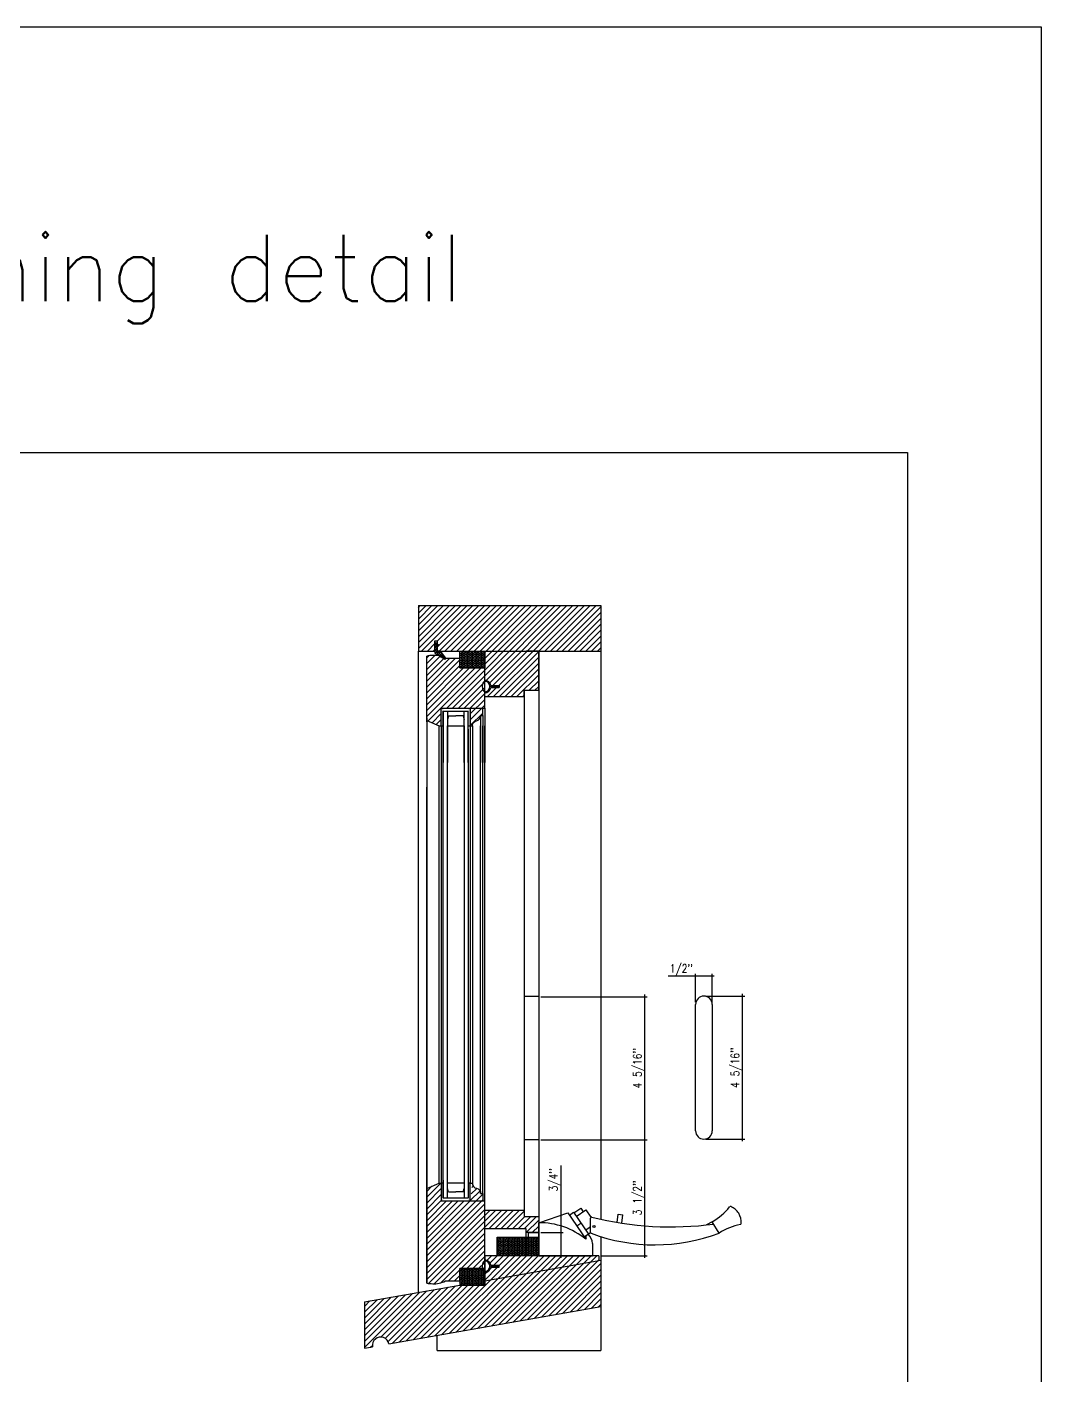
# Model space of a CAD drawing. Header units: inches. Extents: x 1985 to 11287, y 379 to 3234.
# Drawn here: x 9021.34 to 9051.89, y 1855.65 to 1896.28 of the extents above; entities that cross this region are included whole.
import ezdxf

# ---------------------------------------------------------------- set-up
doc = ezdxf.new("R2010")
doc.units = ezdxf.units.IN
doc.header["$MEASUREMENT"] = 0
doc.layers.get('0').update_dxf_attribs({"linetype": 'CONTINUOUS'})
doc.layers.get('Defpoints').update_dxf_attribs({"linetype": 'CONTINUOUS'})
for name, color, linetype in [('COTE1-1 99', 7, 'CONTINUOUS'), ('detail 99', 30, 'CONTINUOUS'), ('glass 99', 6, 'CONTINUOUS'), ('glazing tape 99', 7, 'CONTINUOUS'), ('hardware 99', 94, 'CONTINUOUS'), ('hatch 99', 1, 'CONTINUOUS'), ('separation 99', 3, 'CONTINUOUS'), ('weatherstripping 99', 5, 'CONTINUOUS'), ('wood detail 99', 7, 'CONTINUOUS')]:
    doc.layers.add(name, color=color, linetype=linetype)
doc.styles.get("Standard").update_dxf_attribs({"font": 'txt.shx', "width": 0.8})
doc.dimstyles.new('1-1', dxfattribs={"dimscale": 0, "dimtxt": 0.125, "dimasz": 0.03125, "dimexe": 0.0625, "dimexo": 0.0625, "dimgap": 0.0625, "dimtad": 1, "dimdec": 4, "dimzin": 0, "dimdsep": 46, "dimlunit": 5, "dimtxsty": 'Standard', "dimblk1": 'OBLIQUE', "dimblk2": 'OBLIQUE', "dimsah": 1, "dimcen": 2, "dimdle": 0.0625, "dimclrd": 1, "dimclre": 1, "dimadec": 0, "dimazin": 0, "dimtfac": 0.375, "dimtdec": 4, "dimtmove": 0, "dimatfit": 3, "dimldrblk": 'OBLIQUE', "dimfxl": 1, "dimfrac": 2, "dimtolj": 1, "dimtzin": 0, "dimarcsym": 0})
pattern_1 = [(45, (8585.88269, 1754.1529), (-0.088388348, 0.088388348), [])]

# ---------------------------------------------------------------- blocks, each defined once
blk = doc.blocks.new('_OBLIQUE')
at = {"color": 0, "linetype": 'ByBlock'}
blk.add_line((-0.5, -0.5), (0.5, 0.5), dxfattribs=at)
blk = doc.blocks.new('*D1038')
at = {"layer": 'COTE1-1 99', "color": 1, "lineweight": -2, "transparency": 16777216}
for p, q in [((9036.823, 1862.742), (9040.023, 1862.742)), ((9039.96, 1859.179), (9039.96, 1862.804)), ((9038.635, 1859.242), (9040.023, 1859.242))]:
    blk.add_line(p, q, dxfattribs=at)
at = {"layer": 'Defpoints', "color": 0, "transparency": 16777216}
for p in [(9036.76, 1862.742), (9039.96, 1862.742), (9038.573, 1859.242)]:
    blk.add_point(p, dxfattribs=at)
at = {"layer": 'COTE1-1 99', "color": 1, "lineweight": -2, "transparency": 16777216, "xscale": 0.03125, "yscale": 0.03125, "zscale": 0.03125}
for p, rotation in [((9039.96, 1862.742), 90), ((9039.96, 1859.242), 270)]:
    blk.add_blockref('_OBLIQUE', p, dxfattribs=dict(at, rotation=rotation))
at = {"layer": 'COTE1-1 99', "color": 0, "transparency": 16777216, "insert": (9039.773, 1860.992), "char_height": 0.25, "attachment_point": 5, "rotation": 90}
blk.add_mtext("\\A1;3 1/2''", dxfattribs=at)
blk = doc.blocks.new('*D1039')
at = {"layer": 'COTE1-1 99', "color": 1, "lineweight": -2, "transparency": 16777216}
for p, q in [((9036.823, 1867.054), (9040.023, 1867.054)), ((9039.96, 1862.679), (9039.96, 1867.117)), ((9036.823, 1862.742), (9040.023, 1862.742))]:
    blk.add_line(p, q, dxfattribs=at)
at = {"layer": 'Defpoints', "color": 0, "transparency": 16777216}
for p in [(9036.76, 1867.054), (9039.96, 1867.054), (9036.76, 1862.742)]:
    blk.add_point(p, dxfattribs=at)
at = {"layer": 'COTE1-1 99', "color": 1, "lineweight": -2, "transparency": 16777216, "xscale": 0.03125, "yscale": 0.03125, "zscale": 0.03125}
for p, rotation in [((9039.96, 1867.054), 90), ((9039.96, 1862.742), 270)]:
    blk.add_blockref('_OBLIQUE', p, dxfattribs=dict(at, rotation=rotation))
at = {"layer": 'COTE1-1 99', "color": 0, "transparency": 16777216, "insert": (9039.773, 1864.898), "char_height": 0.25, "attachment_point": 5, "rotation": 90}
blk.add_mtext("\\A1;4 5/16''", dxfattribs=at)
blk = doc.blocks.new('*D1040')
at = {"layer": 'COTE1-1 99', "color": 1, "lineweight": -2, "transparency": 16777216}
for p, q in [((9041.799, 1867.073), (9042.967, 1867.073)), ((9042.904, 1862.698), (9042.904, 1867.135)), ((9041.799, 1862.76), (9042.967, 1862.76))]:
    blk.add_line(p, q, dxfattribs=at)
at = {"layer": 'Defpoints', "color": 0, "transparency": 16777216}
for p in [(9041.736, 1867.073), (9042.904, 1867.073), (9041.736, 1862.76)]:
    blk.add_point(p, dxfattribs=at)
at = {"layer": 'COTE1-1 99', "color": 1, "lineweight": -2, "transparency": 16777216, "xscale": 0.03125, "yscale": 0.03125, "zscale": 0.03125}
for p, rotation in [((9042.904, 1867.073), 90), ((9042.904, 1862.76), 270)]:
    blk.add_blockref('_OBLIQUE', p, dxfattribs=dict(at, rotation=rotation))
at = {"layer": 'COTE1-1 99', "color": 0, "transparency": 16777216, "insert": (9042.717, 1864.916), "char_height": 0.25, "attachment_point": 5, "rotation": 90}
blk.add_mtext("\\A1;4 5/16''", dxfattribs=at)
blk = doc.blocks.new('*D1041')
at = {"layer": 'COTE1-1 99', "color": 1, "lineweight": -2, "transparency": 16777216}
for p, q in [((9041.486, 1867.675), (9040.663, 1867.675)), ((9041.486, 1866.885), (9041.486, 1867.738)), ((9042.049, 1867.675), (9041.486, 1867.675)), ((9041.986, 1866.885), (9041.986, 1867.738))]:
    blk.add_line(p, q, dxfattribs=at)
at = {"layer": 'Defpoints', "color": 0, "transparency": 16777216}
for p in [(9041.486, 1867.675), (9041.486, 1866.823), (9041.986, 1866.823)]:
    blk.add_point(p, dxfattribs=at)
at = {"layer": 'COTE1-1 99', "color": 1, "lineweight": -2, "transparency": 16777216, "xscale": 0.03125, "yscale": 0.03125, "zscale": 0.03125, "rotation": 180}
blk.add_blockref('_OBLIQUE', (9041.486, 1867.675), dxfattribs=at)
at = {"layer": 'COTE1-1 99', "color": 1, "lineweight": -2, "transparency": 16777216, "xscale": 0.03125, "yscale": 0.03125, "zscale": 0.03125}
blk.add_blockref('_OBLIQUE', (9041.986, 1867.675), dxfattribs=at)
at = {"layer": 'COTE1-1 99', "color": 0, "transparency": 16777216, "insert": (9041.059, 1867.863), "char_height": 0.25, "attachment_point": 5}
blk.add_mtext("\\A1;1/2''", dxfattribs=at)
blk = doc.blocks.new('*D1042')
at = {"layer": 'COTE1-1 99', "color": 1, "lineweight": -2, "transparency": 16777216}
for p, q in [((9037.434, 1859.942), (9037.434, 1861.964)), ((9036.823, 1859.942), (9037.496, 1859.942)), ((9037.434, 1859.179), (9037.434, 1859.942)), ((9036.823, 1859.242), (9037.496, 1859.242))]:
    blk.add_line(p, q, dxfattribs=at)
at = {"layer": 'Defpoints', "color": 0, "transparency": 16777216}
for p in [(9036.76, 1859.942), (9037.434, 1859.942), (9036.76, 1859.242)]:
    blk.add_point(p, dxfattribs=at)
at = {"layer": 'COTE1-1 99', "color": 1, "lineweight": -2, "transparency": 16777216, "xscale": 0.03125, "yscale": 0.03125, "zscale": 0.03125}
for p, rotation in [((9037.434, 1859.942), 90), ((9037.434, 1859.242), 270)]:
    blk.add_blockref('_OBLIQUE', p, dxfattribs=dict(at, rotation=rotation))
at = {"layer": 'COTE1-1 99', "color": 0, "transparency": 16777216, "insert": (9037.246, 1861.535), "char_height": 0.25, "attachment_point": 5, "rotation": 90}
blk.add_mtext("\\A1;3/4''", dxfattribs=at)

msp = doc.modelspace()

# ---------------------------------------------------------------- hatches: boundary and pattern name
at = {"layer": 'glazing tape 99'}
h = msp.add_hatch(color=256, dxfattribs=at)
h.paths.add_polyline_path([(9033.885205, 1875.216322), (9033.822705, 1875.216322), (9033.822705, 1875.752037), (9033.885205, 1875.752037)])
h.paths.add_polyline_path([(9034.697705, 1875.216322), (9034.635205, 1875.216322), (9034.635205, 1875.752037), (9034.697705, 1875.752037)])
h = msp.add_hatch(color=256, dxfattribs=at)
h.paths.add_polyline_path([(9033.885205, 1861.433434), (9033.822705, 1861.433434), (9033.822705, 1860.89772), (9033.885205, 1860.89772)])
h.paths.add_polyline_path([(9034.697705, 1861.433434), (9034.635205, 1861.433434), (9034.635205, 1860.89772), (9034.697705, 1860.89772)])
at = {"layer": 'hardware 99'}
h = msp.add_hatch(dxfattribs=at)
h.set_pattern_fill('HONEY', color=256, scale=0.25, style=0)
h.set_pattern_definition([(0, (8614.210781, 1620.677937), (0.046875, 0.0270632937), [0.03125, -0.0625]), (120, (8614.210781, 1620.677937), (-0.0468749999, 0.027063294), [0.03125, -0.0625]), (60, (8614.210781, 1620.677937), (1e-10, 0.0541265877), [-0.0625, 0.03125])])
h.paths.add_polyline_path([(9034.385205, 1877.466322), (9034.385205, 1876.966322), (9035.135205, 1876.966322), (9035.135205, 1877.466322)])
h = msp.add_hatch(dxfattribs=at)
h.set_pattern_fill('HONEY', color=256, scale=0.25, style=0)
h.set_pattern_definition([(0, (8632.545543, 1610.038008), (0.046875, 0.0270632937), [0.03125, -0.0625]), (120, (8632.545543, 1610.038008), (-0.0468749999, 0.027063294), [0.03125, -0.0625]), (60, (8632.545543, 1610.038008), (1e-10, 0.0541265877), [-0.0625, 0.03125])])
h.paths.add_polyline_path([(9035.510205, 1859.804482), (9035.510205, 1859.241982), (9036.760205, 1859.241982), (9036.760205, 1859.804482)])
h = msp.add_hatch(dxfattribs=at)
h.set_pattern_fill('HONEY', color=256, scale=0.25, style=0)
h.set_pattern_definition([(0, (8620.633956, 1845.738005), (0.046875, 0.0270632937), [0.03125, -0.0625]), (120, (8620.633956, 1845.738005), (-0.0468749999, 0.027063294), [0.03125, -0.0625]), (60, (8620.633956, 1845.738005), (1e-10, 0.0541265877), [-0.0625, 0.03125])])
h.paths.add_polyline_path([(9035.135205, 1858.359719), (9035.135205, 1858.859693), (9034.385205, 1858.859693), (9034.385205, 1858.359719)])
at = {"layer": 'hatch 99'}
h = msp.add_hatch(dxfattribs=at)
h.set_pattern_fill('ANSI31', color=256, style=0)
h.set_pattern_definition(pattern_1)
h.paths.add_polyline_path([(9033.135205, 1878.841322), (9033.135205, 1877.466322), (9033.635254, 1877.466322), (9033.635254, 1877.778822), (9033.705254, 1877.778822), (9033.705254, 1877.466322), (9038.635205, 1877.466322), (9038.635205, 1878.841322)])
h.paths.add_polyline_path([(9034.385205, 1876.966322), (9034.385205, 1877.257632), (9033.947352, 1877.257632, 0.141972216), (9033.565009, 1877.339703, 0.035496617), (9033.385205, 1877.322637), (9033.385205, 1875.377037), (9033.760205, 1875.216322), (9033.822705, 1875.216322), (9033.822705, 1875.752037), (9035.135205, 1875.752037), (9035.135205, 1876.966322)])
h.paths.add_polyline_path([(9034.697705, 1875.752037), (9034.697705, 1875.216322), (9034.760205, 1875.216322, -0.375199902), (9034.885205, 1875.372572, 0.350781059), (9035.010205, 1875.5157), (9035.010205, 1875.528822), (9035.072705, 1875.528822), (9035.072705, 1875.752037)])
h.paths.add_polyline_path([(9035.572705, 1876.434622), (9035.572705, 1876.372122), (9035.320083, 1876.372122, -0.365977382), (9035.135205, 1876.215872), (9035.135205, 1876.091322), (9036.322705, 1876.091322), (9036.322705, 1876.278822), (9036.760205, 1876.278822), (9036.760205, 1877.466322), (9035.135205, 1877.466322), (9035.135205, 1876.716322), (9035.135205, 1876.590872, -0.365977382), (9035.320083, 1876.434622)])
h = msp.add_hatch(dxfattribs=at)
h.set_pattern_fill('ANSI31', color=256, style=0)
h.set_pattern_definition(pattern_1)
h.paths.add_polyline_path([(9034.697705, 1860.89772), (9035.072705, 1860.89772), (9035.072705, 1861.120934), (9035.010205, 1861.120934), (9035.010205, 1861.134056, 0.350781055), (9034.885205, 1861.277184, -0.362942675), (9034.760064, 1861.426873)], flags=16)
h.paths.add_polyline_path([(9033.822705, 1860.89772), (9033.822705, 1861.433434), (9033.760205, 1861.433434), (9033.385205, 1861.27272), (9033.385205, 1861.192363), (9033.385205, 1858.419678, 0.064358335), (9033.711506, 1858.40758, 0.089003283), (9033.947352, 1858.484683), (9034.385205, 1858.484683), (9034.385205, 1858.859693), (9035.135205, 1858.859693), (9035.135205, 1859.241982), (9035.135205, 1860.89772)])
h.paths.add_polyline_path([(9036.385205, 1860.054482), (9036.385205, 1859.941982), (9036.760205, 1859.941982), (9036.760205, 1860.429482), (9036.322705, 1860.429482), (9036.322705, 1860.616982), (9035.135205, 1860.616982), (9035.135205, 1860.429482), (9035.135205, 1860.054482)])
h.paths.add_polyline_path([(9038.572705, 1859.098089), (9038.572705, 1859.241982), (9035.135205, 1859.241982), (9035.135205, 1859.116982, -0.365977382), (9035.320083, 1858.960732), (9035.572705, 1858.960732), (9035.572705, 1858.898232), (9035.320083, 1858.898232, -0.365977382), (9035.135205, 1858.741982), (9035.135205, 1858.491965)])
h.paths.add_polyline_path([(9035.135205, 1858.491965), (9035.135205, 1858.359719), (9034.385205, 1858.359719), (9031.510205, 1857.852779), (9031.510205, 1856.456568), (9031.754266, 1856.499602, -1), (9032.246669, 1856.586426), (9038.635205, 1857.712897), (9038.635205, 1859.109109)])
at = {"layer": 'weatherstripping 99'}
h = msp.add_hatch(dxfattribs=at)
h.set_pattern_fill('HONEY', color=256, scale=0.25, angle=-90, style=0)
h.set_pattern_definition([(90, (8774.15391, 1456.689373), (0.0270632938, 0.046875), [0.03125, -0.0625]), (330, (8774.15391, 1456.689373), (0.027063294, -0.0468749999), [0.03125, -0.0625]), (30, (8774.15391, 1456.689373), (0.0541265877, 1e-10), [-0.0625, 0.03125])])
h.paths.add_polyline_path([(9033.796058, 1877.460097, 0.232445164), (9033.783391, 1877.466322), (9033.713754, 1877.466322, -0.414213562), (9033.697754, 1877.482322), (9033.697754, 1877.599322), (9033.729254, 1877.672366), (9033.67038, 1877.713444, 0.153488459), (9033.661224, 1877.716322), (9033.651254, 1877.716322, 0.414213562), (9033.635254, 1877.700322), (9033.635254, 1877.412595, 0.256161577), (9033.642651, 1877.399105), (9033.918422, 1877.223231, 0.35180203), (9033.938339, 1877.225407), (9033.950305, 1877.237373, 0.377155593), (9033.951658, 1877.258462)])

# ---------------------------------------------------------------- linework, layer by layer
at = {"layer": 'glass 99'}
for p, q in [((9033.885205, 1875.658287), (9033.885205, 1874.109204)), ((9033.885205, 1875.122572), (9033.885205, 1875.658287)), ((9033.885205, 1875.658287), (9034.635205, 1875.658287)), ((9034.010205, 1875.658287), (9034.010205, 1874.109204)), ((9034.040197, 1875.516417), (9034.010205, 1875.408634)), ((9034.040197, 1875.516417), (9034.260205, 1875.516417)), ((9034.480214, 1875.516417), (9034.260205, 1875.516417)), ((9034.480214, 1875.516417), (9034.510205, 1875.408634)), ((9034.510205, 1874.109204), (9034.510205, 1875.658287)), ((9034.635205, 1874.109204), (9034.635205, 1875.658287)), ((9033.885205, 1860.99147), (9033.885205, 1875.122572)), ((9034.010205, 1860.99147), (9034.010205, 1875.216322)), ((9034.010205, 1875.216322), (9034.510205, 1875.216322)), ((9034.510205, 1875.216322), (9034.510205, 1860.99147)), ((9034.635205, 1875.122572), (9034.635205, 1860.99147)), ((9033.885205, 1861.527184), (9033.885205, 1860.99147)), ((9034.510205, 1861.433434), (9034.010205, 1861.433434)), ((9034.040197, 1861.169054), (9034.010205, 1861.276836)), ((9034.040197, 1861.169054), (9034.260205, 1861.169054)), ((9034.480214, 1861.169054), (9034.260205, 1861.169054)), ((9034.480214, 1861.169054), (9034.510205, 1861.276836)), ((9033.885205, 1860.99147), (9034.635205, 1860.99147))]:
    msp.add_line(p, q, dxfattribs=at)
at = {"layer": 'hardware 99'}
for p, q in [((9034.385205, 1876.966322), (9034.385205, 1877.466322)), ((9034.385205, 1877.466322), (9035.135205, 1877.466322)), ((9035.135205, 1877.466322), (9035.135205, 1876.966322)), ((9035.135205, 1876.966322), (9034.385205, 1876.966322)), ((9037.820541, 1860.536352), (9038.027152, 1860.677106)), ((9038.027152, 1860.677106), (9038.097529, 1860.5738)), ((9036.760205, 1860.241982), (9037.635205, 1860.541982)), ((9037.635205, 1860.541982), (9038.180205, 1859.741982)), ((9037.682499, 1860.47256), (9037.806466, 1860.557013)), ((9037.806466, 1860.557013), (9038.256879, 1859.895856)), ((9037.890918, 1860.433046), (9038.180174, 1860.630102)), ((9038.180174, 1860.630102), (9038.333385, 1860.405204)), ((9038.322705, 1859.950214), (9038.322705, 1860.382254)), ((9039.121975, 1860.250626), (9039.156667, 1860.495434)), ((9039.156667, 1860.495434), (9039.295282, 1860.475791)), ((9039.260205, 1860.228264), (9039.295282, 1860.475791)), ((9041.988476, 1860.270776), (9041.818589, 1860.175795)), ((9042.197705, 1859.929482), (9041.988476, 1860.270776)), ((9036.447705, 1859.804482), (9036.447705, 1859.941982)), ((9036.447705, 1859.941982), (9036.760205, 1859.941982)), ((9037.907705, 1860.141982), (9038.031672, 1860.226434)), ((9038.132912, 1859.811404), (9038.323978, 1859.941568)), ((9038.172426, 1860.019823), (9038.322705, 1860.122201)), ((9035.510205, 1859.241982), (9035.510205, 1859.804482)), ((9035.510205, 1859.804482), (9036.760205, 1859.804482)), ((9036.760205, 1859.241982), (9035.510205, 1859.241982)), ((9034.385205, 1858.859693), (9034.385205, 1858.359719)), ((9035.135205, 1858.859693), (9034.385205, 1858.859693)), ((9035.135205, 1858.359719), (9035.135205, 1858.859693)), ((9034.385205, 1858.359719), (9035.135205, 1858.359719))]:
    msp.add_line(p, q, dxfattribs=at)
at = {"layer": 'hardware 99', "linetype": 'Continuous'}
for p, q in [((9036.760205, 1859.241982), (9036.760205, 1860.241982)), ((9036.760205, 1859.241982), (9036.760205, 1860.241982)), ((9038.385205, 1859.616982), (9038.385205, 1859.241982)), ((9036.760205, 1859.241982), (9038.385205, 1859.241982))]:
    msp.add_line(p, q, dxfattribs=at)
at = {"layer": 'hardware 99'}
msp.add_circle((9038.422208, 1860.126695), 0.034449, dxfattribs=at)
for centre, radius, start, end in [((9041.099024, 1861.827773), 1.793144, 299.7376336, 321.8901844), ((9042.53336, 1860.702372), 0.03, 68.9141163, 141.3772068), ((9042.359154, 1860.268129), 0.49788, 31.0305248, 68.1872996), ((9038.352705, 1860.382254), 0.03, 75.7826662, 180), ((9040.736014, 1869.789029), 9.673998, 255.7826662, 277.6905277), ((9042.363512, 1860.26102), 0.49788, 354.83335, 31.9901248), ((9036.772545, 1858.010626), 2.23139, 50.8875344, 90.3168407), ((9038.109567, 1859.790633), 0.085771, 325.4437645, 36.9526448), ((9037.85352, 1859.528052), 0.539071, 9.4954638, 42.4631586), ((9038.352705, 1859.950214), 0.03, 180, 249.403531), ((9040.260205, 1865.025985), 5.452362, 249.403531, 290.8149319), ((9043.181738, 1858.430467), 1.793144, 101.1304652, 123.2830159), ((9042.829528, 1860.219265), 0.03, 281.6434428, 354.1065333)]:
    msp.add_arc(centre, radius, start, end, dxfattribs=at)
at = {"layer": 'separation 99'}
for points in [[(9051.893514, 1682.465666), (8864.807389, 1682.465666), (8864.807389, 1896.283822), (9051.893514, 1896.283822)], [(8992.24498, 1883.460908), (9047.87246, 1883.460908), (9047.87246, 1851.280179), (8992.24498, 1851.280179)]]:
    msp.add_lwpolyline(points, close=True, dxfattribs=at)
at = {"layer": 'weatherstripping 99'}
for p, q in [((9033.635254, 1877.700322), (9033.635254, 1877.412595)), ((9033.918422, 1877.223231), (9033.642651, 1877.399105)), ((9033.651254, 1877.716322), (9033.661224, 1877.716322)), ((9033.67038, 1877.713444), (9033.729254, 1877.672366)), ((9033.729254, 1877.672366), (9033.697754, 1877.599322)), ((9033.697754, 1877.599322), (9033.697754, 1877.482322)), ((9033.783391, 1877.466322), (9033.713754, 1877.466322)), ((9033.796058, 1877.460097), (9033.951658, 1877.258462)), ((9033.938339, 1877.225407), (9033.950305, 1877.237373)), ((9035.572705, 1876.403372), (9035.291455, 1876.403372)), ((9035.572705, 1858.929482), (9035.291455, 1858.929482))]:
    msp.add_line(p, q, dxfattribs=at)
for centre, radius, start, end in [((9033.651254, 1877.700322), 0.016, 90, 180), ((9033.651254, 1877.412595), 0.016, 180, 237.4720979), ((9033.661224, 1877.700322), 0.016, 55.0954375, 90), ((9033.713754, 1877.482322), 0.016, 180, 270), ((9033.783391, 1877.450322), 0.016, 37.6569919, 90), ((9033.927025, 1877.236721), 0.016, 237.4720979, 315), ((9033.938991, 1877.248687), 0.016, 315, 37.6569919), ((9035.304593, 1876.403372), 0.25, 150.0887142, 209.9112858), ((9035.142068, 1876.496871), 0.0625, 85.8019524, 150.0887142), ((9035.135205, 1876.403372), 0.15625, 274.1980476, 85.8019524), ((9035.142068, 1876.309874), 0.0625, 209.9112858, 274.1980476), ((9035.304593, 1858.929482), 0.25, 150.0887142, 209.9112858), ((9035.142068, 1859.022981), 0.0625, 85.8019524, 150.0887142), ((9035.135205, 1858.929482), 0.15625, 274.1980476, 85.8019524), ((9035.142068, 1858.835984), 0.0625, 209.9112858, 274.1980476)]:
    msp.add_arc(centre, radius, start, end, dxfattribs=at)
at = {"layer": 'wood detail 99'}
for p, q in [((9033.135205, 1878.841322), (9033.135205, 1877.466322)), ((9033.135205, 1878.841322), (9038.635205, 1878.841322)), ((9038.635205, 1878.841322), (9038.635205, 1877.466322)), ((9033.635254, 1877.466322), (9033.635254, 1877.778822)), ((9033.635254, 1877.778822), (9033.705254, 1877.778822)), ((9033.705254, 1877.778822), (9033.705254, 1877.466322)), ((9033.135205, 1858.139311), (9033.135205, 1877.466322)), ((9033.135205, 1877.466322), (9033.635254, 1877.466322)), ((9033.385205, 1875.341322), (9033.385205, 1877.322637)), ((9033.705254, 1877.466322), (9038.635205, 1877.466322)), ((9035.135205, 1876.716322), (9035.135205, 1877.466322)), ((9035.135205, 1877.466322), (9036.760205, 1877.466322)), ((9036.760205, 1877.466322), (9036.385205, 1877.466322)), ((9036.760205, 1877.466322), (9036.760205, 1876.966322)), ((9036.760205, 1876.278822), (9036.760205, 1877.466322)), ((9038.635205, 1877.466322), (9038.635205, 1860.345891)), ((9033.947352, 1877.257632), (9034.385205, 1877.257632)), ((9034.385205, 1876.966322), (9034.385205, 1877.257632)), ((9034.385205, 1876.966322), (9035.135205, 1876.966322)), ((9035.135205, 1875.752037), (9035.135205, 1876.966322)), ((9036.760205, 1876.966322), (9036.760205, 1860.429482)), ((9036.322705, 1876.278822), (9036.322705, 1860.616982)), ((9036.322705, 1876.091322), (9036.322705, 1876.278822)), ((9036.760205, 1876.278822), (9036.322705, 1876.278822)), ((9033.822705, 1875.216322), (9033.822705, 1875.752037)), ((9036.322705, 1876.091322), (9035.135205, 1876.091322)), ((9035.135205, 1875.752037), (9035.135205, 1874.109204)), ((9033.385205, 1875.457394), (9033.385205, 1874.109204)), ((9033.385205, 1875.341322), (9033.385205, 1861.27272)), ((9035.010205, 1875.528822), (9035.010205, 1874.109204)), ((9035.072705, 1875.528822), (9035.072705, 1874.109204)), ((9033.760205, 1861.433434), (9033.760205, 1875.216322)), ((9033.760205, 1875.216322), (9033.885205, 1875.216322)), ((9033.822705, 1875.216322), (9033.822705, 1861.433434)), ((9034.635205, 1875.216322), (9034.760205, 1875.216322)), ((9034.697705, 1875.216322), (9034.697705, 1861.433434)), ((9034.760205, 1875.216322), (9034.760205, 1861.433434)), ((9035.010205, 1861.120934), (9035.010205, 1875.216322)), ((9035.072705, 1861.120934), (9035.072705, 1875.216322)), ((9035.135205, 1860.89772), (9035.135205, 1875.216322)), ((9033.385205, 1861.192363), (9033.385205, 1873.364859)), ((9036.760205, 1867.054482), (9036.322705, 1867.054482)), ((9041.486185, 1863.010099), (9041.486185, 1866.822599)), ((9041.986185, 1866.822599), (9041.986185, 1863.010099)), ((9036.760205, 1862.741982), (9036.322705, 1862.741982)), ((9033.385205, 1861.314588), (9033.385205, 1858.419678)), ((9033.385205, 1858.419678), (9033.385205, 1861.314588)), ((9033.760205, 1861.433434), (9033.822705, 1861.433434)), ((9033.885205, 1861.433434), (9033.822705, 1861.433434)), ((9033.822705, 1861.433434), (9033.822705, 1860.89772)), ((9034.697705, 1861.433434), (9034.635205, 1861.433434)), ((9035.135205, 1858.815611), (9035.135205, 1860.89772)), ((9035.135205, 1860.429482), (9035.135205, 1860.616982)), ((9035.135205, 1860.616982), (9036.322705, 1860.616982)), ((9036.322705, 1860.616982), (9036.322705, 1860.429482)), ((9036.322705, 1860.429482), (9036.760205, 1860.429482)), ((9036.760205, 1860.429482), (9036.760205, 1859.241982)), ((9036.385205, 1860.054482), (9035.135205, 1860.054482)), ((9036.385205, 1859.241982), (9036.385205, 1860.054482)), ((9036.760205, 1859.941982), (9036.385205, 1859.941982)), ((9038.635205, 1859.821408), (9038.635205, 1856.390445)), ((9035.135205, 1859.241982), (9035.135205, 1858.491965)), ((9038.572705, 1859.241982), (9035.135205, 1859.241982)), ((9035.135205, 1858.491965), (9038.635205, 1859.109109)), ((9036.760205, 1859.241982), (9036.135205, 1859.241982)), ((9038.572705, 1859.241982), (9038.572705, 1859.098089)), ((9034.385205, 1858.859693), (9035.135205, 1858.859693)), ((9034.385205, 1858.484683), (9034.385205, 1858.859693)), ((9031.510205, 1857.852779), (9034.385205, 1858.359719)), ((9033.947352, 1858.484683), (9034.385205, 1858.484683)), ((9034.385205, 1858.359719), (9035.135205, 1858.359719)), ((9035.135205, 1858.491965), (9035.135205, 1858.359719)), ((9031.510205, 1857.852779), (9031.510205, 1856.456568)), ((9032.246669, 1856.586426), (9038.635205, 1857.712897)), ((9033.697705, 1856.390445), (9033.697705, 1856.842283)), ((9031.510205, 1856.456568), (9031.754266, 1856.499602)), ((9033.697705, 1856.390445), (9038.635205, 1856.390445))]:
    msp.add_line(p, q, dxfattribs=at)
at = {"layer": 'wood detail 99', "color": 7}
for p, q in [((9035.320083, 1876.434622), (9035.572705, 1876.434622)), ((9035.320083, 1876.372122), (9035.572705, 1876.372122)), ((9035.572705, 1876.434622), (9035.572705, 1876.372122)), ((9033.822705, 1875.752037), (9035.135205, 1875.752037)), ((9033.385205, 1875.377037), (9033.760205, 1875.216322)), ((9033.385205, 1861.27272), (9033.760205, 1861.433434)), ((9033.822705, 1860.89772), (9035.135205, 1860.89772)), ((9035.320083, 1858.960732), (9035.572705, 1858.960732)), ((9035.320083, 1858.898232), (9035.572705, 1858.898232)), ((9035.572705, 1858.898232), (9035.572705, 1858.960732))]:
    msp.add_line(p, q, dxfattribs=at)
for points in [[(9034.697705, 1875.752037), (9034.697705, 1875.216322), (9034.760205, 1875.216322, -0.375199902), (9034.885205, 1875.372572, 0.375199902), (9035.010205, 1875.528822), (9035.072705, 1875.528822), (9035.072705, 1875.752037)], [(9034.697705, 1860.89772), (9034.697705, 1861.433434), (9034.760205, 1861.433434, 0.375199902), (9034.885205, 1861.277184, -0.375199902), (9035.010205, 1861.120934), (9035.072705, 1861.120934), (9035.072705, 1860.89772)]]:
    msp.add_lwpolyline(points, format="xyb", dxfattribs=at)
at = {"layer": 'wood detail 99'}
for centre, radius, start, end in [((9033.595152, 1876.066418), 1.273642, 91.3561309, 99.4879419), ((9033.614573, 1876.638968), 0.702485, 61.7242348, 94.0458655), ((9041.736185, 1866.822599), 0.25, 0, 180), ((9041.736185, 1863.010099), 0.25, 180, 0), ((9033.595152, 1859.675896), 1.273642, 260.5120581, 268.6438691), ((9033.614573, 1859.103346), 0.702485, 265.9541345, 298.2757652), ((9032.000468, 1856.543014), 0.25, 10, 190)]:
    msp.add_arc(centre, radius, start, end, dxfattribs=at)
at = {"layer": 'wood detail 99', "color": 7}
for centre, start, end in [((9035.135205, 1876.403372), 9.5940682, 90), ((9035.135205, 1876.403372), 270, 350.4059318), ((9035.135205, 1858.929482), 9.5940682, 90), ((9035.135205, 1858.929482), 270, 350.4059318)]:
    msp.add_arc(centre, 0.1875, start, end, dxfattribs=at)

# ---------------------------------------------------------------- texts
at = {"layer": 'detail 99'}
msp.add_text('hardware machining detail', height=2, dxfattribs=at).set_placement((8997.914797, 1888.014445))

# ---------------------------------------------------------------- dimensions: what is measured, and where the dimension line sits
at = {"layer": 'COTE1-1 99'}
dim = msp.add_linear_dim(base=(9041.486185, 1867.675252), p1=(9041.986185, 1866.822599), p2=(9041.486185, 1866.822599), dimstyle='1-1', override={"dimscale": 1, "dimtxt": 0.25, "dimpost": "''", "dimadec": 2}, dxfattribs=at)
dim.commit()
dim.dimension.update_dxf_attribs({"geometry": '*D1041', "text_midpoint": (9041.059102, 1867.862752)})
for base, p1, p2, picture, middle in [((9039.960091, 1867.054482), (9036.760205, 1862.741982), (9036.760205, 1867.054482), '*D1039', (9039.772591, 1864.898232)), ((9042.904006, 1867.072599), (9041.736185, 1862.760099), (9041.736185, 1867.072599), '*D1040', (9042.716506, 1864.916349)), ((9039.960091, 1862.741982), (9038.572705, 1859.241982), (9036.760205, 1862.741982), '*D1038', (9039.772591, 1860.991982))]:
    dim = msp.add_linear_dim(base=base, p1=p1, p2=p2, angle=90, dimstyle='1-1', override={"dimscale": 1, "dimtxt": 0.25, "dimpost": "''", "dimadec": 2}, dxfattribs=at)
    dim.commit()
    dim.dimension.update_dxf_attribs({"geometry": picture, "text_midpoint": middle})
dim = msp.add_linear_dim(base=(9037.433665, 1859.941982), p1=(9036.760205, 1859.241982), p2=(9036.760205, 1859.941982), angle=90, text="3/4''", dimstyle='1-1', override={"dimscale": 1, "dimtxt": 0.25, "dimdec": 5, "dimpost": "''", "dimadec": 2}, dxfattribs=at)
dim.commit()
dim.dimension.update_dxf_attribs({"geometry": '*D1042', "text_midpoint": (9037.433665, 1861.534725), "dimtype": 160})

doc.saveas('drawing.dxf')
